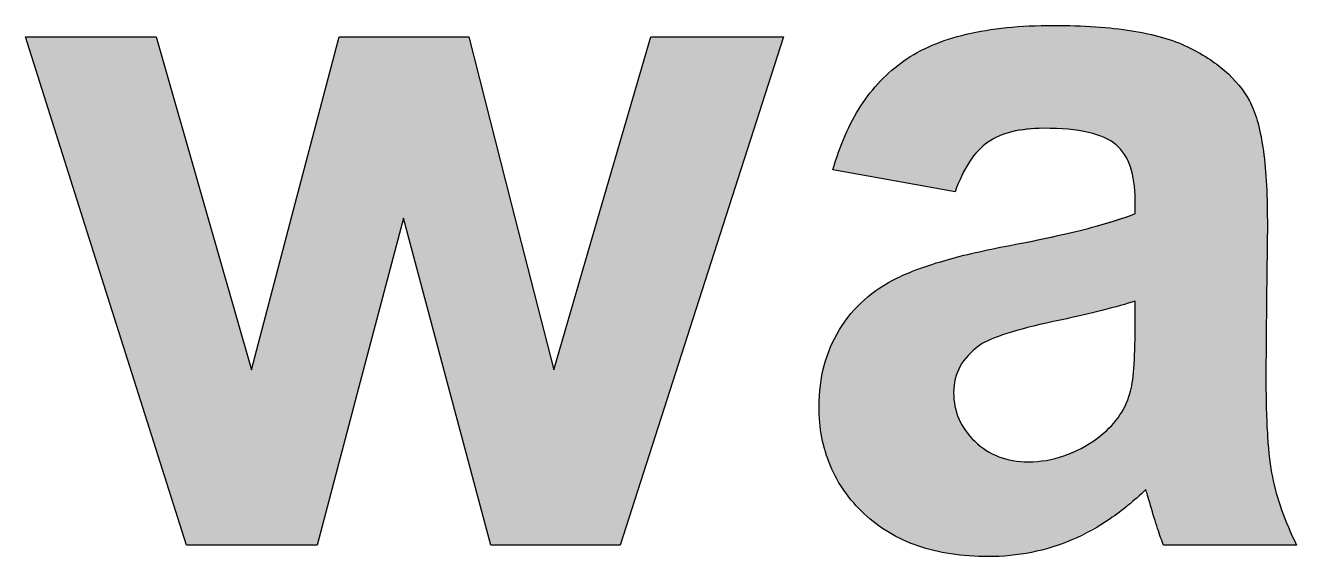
# Model space of a CAD drawing. Extents: x 13 to 340, y -87 to -13.
# Drawn here: x 162.5 to 247.2, y -67.6 to -32.1 of the extents above; entities that cross this region are included whole.
import ezdxf

# ---------------------------------------------------------------- set-up
doc = ezdxf.new("R2010")
doc.units = 0
doc.layers.add('LOGO', color=7, linetype='CONTINUOUS')

# ---------------------------------------------------------------- blocks, each defined once
blk = doc.blocks.new('*U3')
at = {"layer": 'LOGO', "color": 250}
for points in [[(229.554, -39.09), (229.355, -32.213), (229.554, -32.203)], [(229.958, -39.046), (229.554, -32.203), (229.958, -32.184)], [(230.376, -39), (229.958, -32.184), (230.376, -32.164)], [(230.554, -39.007), (230.376, -32.164), (230.554, -32.156)], [(230.376, -39), (230.376, -32.164), (230.554, -39.007)], [(230.929, -39.023), (230.554, -32.156), (230.929, -32.138)], [(230.554, -39.007), (230.554, -32.156), (230.929, -39.023)], [(231.015, -39.026), (230.929, -32.138), (231.015, -32.134)], [(230.929, -39.023), (230.929, -32.138), (231.015, -39.026)], [(231.015, -39.026), (231.015, -32.134), (231.143, -39.032)], [(231.143, -39.032), (231.143, -32.138), (231.725, -39.057)], [(231.725, -39.057), (231.725, -32.156), (232.007, -39.068)], [(232.007, -39.068), (232.007, -32.165), (232.26, -39.107)], [(232.26, -39.107), (232.26, -32.173), (232.3, -39.114)], [(232.3, -39.114), (232.3, -32.174), (232.869, -39.201)], [(232.869, -39.201), (232.869, -32.192), (233.082, -39.234)], [(233.082, -39.234), (233.082, -32.199), (233.354, -39.275)], [(166.848, -46.676), (166.848, -32.901), (167.854, -49.856)], [(167.854, -49.856), (167.854, -32.901), (171.207, -60.45)], [(171.207, -60.45), (171.207, -32.901), (173.219, -66.812)], [(183.405, -61.242), (181.937, -38.484), (183.405, -32.901)], [(187.685, -45.003), (187.685, -32.901), (187.731, -45.178)], [(187.731, -45.178), (187.731, -32.901), (190.606, -55.907)], [(190.606, -55.907), (190.606, -32.901), (192.059, -61.327)], [(192.059, -61.327), (192.059, -32.901), (193.528, -66.812)], [(204.192, -60.447), (202.149, -39.906), (204.192, -32.901)], [(224.373, -43.229), (224.192, -33.057), (224.373, -32.999)], [(224.4, -43.234), (224.373, -32.999), (224.4, -32.99)], [(224.373, -43.229), (224.373, -32.999), (224.4, -43.234)], [(224.46, -43.245), (224.4, -32.99), (224.46, -32.97)], [(224.4, -43.234), (224.4, -32.99), (224.46, -43.245)], [(224.469, -43.247), (224.46, -32.97), (224.469, -32.968)], [(224.46, -43.245), (224.46, -32.97), (224.469, -43.247)], [(224.482, -43.218), (224.469, -32.968), (224.482, -32.963)], [(224.619, -42.931), (224.482, -32.963), (224.619, -32.919)], [(224.724, -42.713), (224.619, -32.919), (224.724, -32.885)], [(224.812, -42.528), (224.724, -32.885), (224.812, -32.857)], [(225.058, -42.011), (224.812, -32.857), (225.058, -32.777)], [(225.163, -41.792), (225.058, -32.777), (225.163, -32.743)], [(225.219, -41.674), (225.163, -32.743), (225.219, -32.725)], [(225.36, -41.379), (225.219, -32.725), (225.36, -32.702)], [(225.427, -41.239), (225.36, -32.702), (225.427, -32.691)], [(225.717, -40.867), (225.427, -32.691), (225.717, -32.643)], [(225.778, -40.788), (225.717, -32.643), (225.778, -32.633)], [(226.002, -40.502), (225.778, -32.633), (226.002, -32.596)], [(226.129, -40.39), (226.002, -32.596), (226.129, -32.575)], [(226.141, -40.379), (226.129, -32.575), (226.141, -32.573)], [(226.528, -40.04), (226.141, -32.573), (226.528, -32.51)], [(226.641, -39.942), (226.528, -32.51), (226.641, -32.491)], [(226.672, -39.924), (226.641, -32.491), (226.672, -32.486)], [(226.865, -39.816), (226.672, -32.486), (226.865, -32.454)], [(226.94, -39.775), (226.865, -32.454), (226.94, -32.442)], [(227.375, -39.531), (226.94, -32.442), (227.375, -32.37)], [(227.377, -39.53), (227.375, -32.37), (227.377, -32.37)], [(227.758, -39.4), (227.377, -32.37), (227.758, -32.307)], [(227.913, -39.348), (227.758, -32.307), (227.913, -32.282)], [(227.925, -39.344), (227.913, -32.282), (227.925, -32.281)], [(228.135, -39.272), (227.925, -32.281), (228.135, -32.271)], [(228.245, -39.235), (228.135, -32.271), (228.245, -32.266)], [(228.317, -39.227), (228.245, -32.266), (228.317, -32.262)], [(229.308, -39.117), (228.317, -32.262), (229.308, -32.215)], [(229.355, -39.112), (229.308, -32.215), (229.355, -32.213)], [(233.354, -39.275), (233.354, -32.208), (233.825, -39.428)], [(233.825, -39.428), (233.825, -32.223), (233.985, -39.48)], [(233.985, -39.48), (233.985, -32.24), (234.248, -39.565)], [(234.248, -39.565), (234.248, -32.269), (234.417, -39.62)], [(234.417, -39.62), (234.417, -32.288), (234.729, -39.812)], [(234.729, -39.812), (234.729, -32.322), (234.798, -39.855)], [(234.798, -39.855), (234.798, -32.33), (235.198, -40.102)], [(235.198, -40.102), (235.198, -32.374), (235.333, -40.257)], [(235.333, -40.257), (235.333, -32.388), (235.757, -40.745)], [(235.757, -40.745), (235.757, -32.435), (235.798, -40.832)], [(235.798, -40.832), (235.798, -32.44), (236.124, -41.507)], [(236.124, -41.507), (236.124, -32.475), (236.156, -41.574)], [(236.156, -41.574), (236.156, -32.479), (236.251, -41.978)], [(236.251, -41.978), (236.251, -32.489), (236.277, -42.089)], [(236.277, -42.089), (236.277, -32.495), (236.387, -42.555)], [(236.387, -42.555), (236.387, -32.519), (236.395, -42.589)], [(236.395, -42.589), (236.395, -32.521), (236.453, -43.459)], [(236.453, -43.459), (236.453, -32.533), (236.475, -43.789)], [(237.178, -63.108), (237.178, -32.691), (237.305, -63.5)], [(237.305, -63.5), (237.305, -32.718), (237.498, -64.162)], [(237.498, -64.162), (237.498, -32.76), (237.968, -65.702)], [(237.968, -65.702), (237.968, -32.862), (238.295, -66.63)], [(238.295, -66.63), (238.295, -32.933), (238.359, -66.812)], [(222.933, -42.969), (221.99, -33.982), (222.933, -33.464)], [(223.643, -43.097), (222.933, -33.464), (223.643, -33.234)], [(222.933, -42.969), (222.933, -33.464), (223.643, -43.097)], [(224.192, -43.197), (223.643, -33.234), (224.192, -33.057)], [(223.643, -43.097), (223.643, -33.234), (224.192, -43.197)], [(224.192, -43.197), (224.192, -33.057), (224.373, -43.229)], [(221.053, -42.63), (220.621, -34.871), (221.053, -34.498)], [(221.99, -42.799), (221.053, -34.498), (221.99, -33.982)], [(221.053, -42.63), (221.053, -34.498), (221.99, -42.799)], [(221.99, -42.799), (221.99, -33.982), (222.933, -42.969)], [(220.066, -42.452), (219.5, -35.839), (220.066, -35.35)], [(220.397, -42.512), (220.066, -35.35), (220.397, -35.064)], [(220.066, -42.452), (220.066, -35.35), (220.397, -42.512)], [(220.621, -42.552), (220.397, -35.064), (220.621, -34.871)], [(220.397, -42.512), (220.397, -35.064), (220.621, -42.552)], [(220.621, -42.552), (220.621, -34.871), (221.053, -42.63)], [(219.452, -42.341), (218.422, -37.21), (219.452, -35.9)], [(219.5, -42.35), (219.452, -35.9), (219.5, -35.839)], [(219.452, -42.341), (219.452, -35.9), (219.5, -42.35)], [(219.5, -42.35), (219.5, -35.839), (220.066, -42.452)], [(218.418, -42.155), (218.194, -37.499), (218.418, -37.214)], [(218.422, -42.155), (218.418, -37.214), (218.422, -37.21)], [(218.418, -42.155), (218.418, -37.214), (218.422, -42.155)], [(218.422, -42.155), (218.422, -37.21), (219.452, -42.341)], [(218.194, -42.114), (217.529, -38.744), (218.194, -37.499)], [(218.194, -42.114), (218.194, -37.499), (218.418, -42.155)], [(181.937, -66.812), (180.483, -44.013), (181.937, -38.484)], [(217.529, -41.994), (217.136, -39.479), (217.529, -38.744)], [(217.529, -41.994), (217.529, -38.744), (218.194, -42.114)], [(217.098, -41.917), (216.773, -40.509), (217.098, -39.588)], [(217.136, -41.924), (217.098, -39.588), (217.136, -39.479)], [(217.098, -41.917), (217.098, -39.588), (217.136, -41.924)], [(217.136, -41.924), (217.136, -39.479), (217.529, -41.994)], [(202.149, -66.812), (200.951, -44.013), (202.149, -39.906)], [(216.773, -41.858), (216.326, -41.777), (216.773, -40.509)], [(216.773, -41.858), (216.773, -40.509), (217.098, -41.917)], [(180.483, -66.812), (177.578, -55.064), (180.483, -44.013)], [(200.951, -66.812), (197.838, -54.683), (200.951, -44.013)], [(235.757, -50.73), (235.333, -45.041), (235.757, -44.908)], [(235.798, -50.718), (235.757, -44.908), (235.798, -44.895)], [(236.124, -50.626), (235.798, -44.895), (236.124, -44.794)], [(236.156, -50.617), (236.124, -44.794), (236.156, -44.783)], [(236.251, -50.59), (236.156, -44.783), (236.251, -44.754)], [(236.277, -50.583), (236.251, -44.754), (236.277, -44.745)], [(236.387, -50.552), (236.277, -44.745), (236.387, -44.711)], [(236.395, -50.549), (236.387, -44.711), (236.395, -44.709)], [(236.453, -50.533), (236.395, -44.709), (236.453, -44.69)], [(236.475, -50.527), (236.453, -44.69), (236.475, -44.684)], [(233.082, -51.425), (232.869, -45.791), (233.082, -45.745)], [(233.354, -51.363), (233.082, -45.745), (233.354, -45.66)], [(233.825, -51.255), (233.354, -45.66), (233.825, -45.513)], [(233.985, -51.218), (233.825, -45.513), (233.985, -45.463)], [(234.248, -51.157), (233.985, -45.463), (234.248, -45.38)], [(234.417, -51.109), (234.248, -45.38), (234.417, -45.327)], [(234.729, -51.021), (234.417, -45.327), (234.729, -45.23)], [(234.798, -51.001), (234.729, -45.23), (234.798, -45.208)], [(235.198, -50.888), (234.798, -45.208), (235.198, -45.083)], [(235.333, -50.85), (235.198, -45.083), (235.333, -45.041)], [(229.308, -52.297), (228.317, -46.767), (229.308, -46.554)], [(229.355, -52.286), (229.308, -46.554), (229.355, -46.544)], [(229.554, -52.24), (229.355, -46.544), (229.554, -46.501)], [(229.958, -52.146), (229.554, -46.501), (229.958, -46.415)], [(230.376, -52.049), (229.958, -46.415), (230.376, -46.325)], [(230.554, -52.008), (230.376, -46.325), (230.554, -46.287)], [(230.929, -51.92), (230.554, -46.287), (230.929, -46.207)], [(231.015, -51.9), (230.929, -46.207), (231.015, -46.188)], [(231.143, -51.871), (231.015, -46.188), (231.143, -46.161)], [(231.725, -51.737), (231.143, -46.161), (231.725, -46.036)], [(232.007, -51.672), (231.725, -46.036), (232.007, -45.976)], [(232.26, -51.614), (232.007, -45.976), (232.26, -45.921)], [(232.3, -51.605), (232.26, -45.921), (232.3, -45.913)], [(232.869, -51.474), (232.3, -45.913), (232.869, -45.791)], [(225.36, -54.129), (225.219, -47.485), (225.36, -47.452)], [(225.427, -54.065), (225.36, -47.452), (225.427, -47.436)], [(225.717, -53.786), (225.427, -47.436), (225.717, -47.367)], [(225.778, -53.738), (225.717, -47.367), (225.778, -47.353)], [(226.002, -53.563), (225.778, -47.353), (226.002, -47.3)], [(226.129, -53.464), (226.002, -47.3), (226.129, -47.27)], [(226.141, -53.457), (226.129, -47.27), (226.141, -47.267)], [(226.528, -53.255), (226.141, -47.267), (226.528, -47.176)], [(226.641, -53.197), (226.528, -47.176), (226.641, -47.15)], [(226.672, -53.18), (226.641, -47.15), (226.672, -47.142)], [(226.865, -53.079), (226.672, -47.142), (226.865, -47.097)], [(226.94, -53.052), (226.865, -47.097), (226.94, -47.079)], [(227.375, -52.892), (226.94, -47.079), (227.375, -46.977)], [(227.377, -52.892), (227.375, -46.977), (227.377, -46.976)], [(227.758, -52.752), (227.377, -46.976), (227.758, -46.886)], [(227.913, -52.695), (227.758, -46.886), (227.913, -46.853)], [(227.925, -52.69), (227.913, -46.853), (227.925, -46.851)], [(228.135, -52.631), (227.925, -46.851), (228.135, -46.805)], [(228.245, -52.599), (228.135, -46.805), (228.245, -46.782)], [(228.317, -52.579), (228.245, -46.782), (228.317, -46.767)], [(222.933, -67.096), (221.99, -48.469), (222.933, -48.12)], [(223.643, -67.268), (222.933, -48.12), (223.643, -47.856)], [(222.933, -67.096), (222.933, -48.12), (223.643, -67.268)], [(224.192, -67.401), (223.643, -47.856), (224.192, -47.727)], [(223.643, -67.268), (223.643, -47.856), (224.192, -67.401)], [(224.373, -67.414), (224.192, -47.727), (224.373, -47.684)], [(224.192, -67.401), (224.192, -47.727), (224.373, -67.414)], [(224.4, -56.157), (224.373, -47.684), (224.4, -47.678)], [(224.46, -55.829), (224.4, -47.678), (224.46, -47.664)], [(224.469, -55.782), (224.46, -47.664), (224.469, -47.662)], [(224.482, -55.709), (224.469, -47.662), (224.482, -47.659)], [(224.619, -55.283), (224.482, -47.659), (224.619, -47.626)], [(224.724, -55.063), (224.619, -47.626), (224.724, -47.602)], [(224.812, -54.877), (224.724, -47.602), (224.812, -47.581)], [(225.058, -54.492), (224.812, -47.581), (225.058, -47.523)], [(225.163, -54.366), (225.058, -47.523), (225.163, -47.498)], [(225.219, -54.299), (225.163, -47.498), (225.219, -47.485)], [(220.397, -66.133), (220.066, -49.293), (220.397, -49.105)], [(220.621, -66.236), (220.397, -49.105), (220.621, -48.978)], [(220.397, -66.133), (220.397, -49.105), (220.621, -66.236)], [(221.053, -66.436), (220.621, -48.978), (221.053, -48.817)], [(220.621, -66.236), (220.621, -48.978), (221.053, -66.436)], [(221.99, -66.868), (221.053, -48.817), (221.99, -48.469)], [(221.053, -66.436), (221.053, -48.817), (221.99, -66.868)], [(221.99, -66.868), (221.99, -48.469), (222.933, -67.096)], [(219.452, -65.517), (218.422, -50.439), (219.452, -49.643)], [(219.5, -65.553), (219.452, -49.643), (219.5, -49.615)], [(219.452, -65.517), (219.452, -49.643), (219.5, -65.553)], [(220.066, -65.98), (219.5, -49.615), (220.066, -49.293)], [(219.5, -65.553), (219.5, -49.615), (220.066, -65.98)], [(220.066, -65.98), (220.066, -49.293), (220.397, -66.133)], [(218.194, -64.479), (217.529, -51.367), (218.194, -50.675)], [(218.418, -64.736), (218.194, -50.675), (218.418, -50.443)], [(218.194, -64.479), (218.194, -50.675), (218.418, -64.736)], [(218.422, -64.739), (218.418, -50.443), (218.422, -50.439)], [(218.418, -64.736), (218.418, -50.443), (218.422, -64.739)], [(218.422, -64.739), (218.422, -50.439), (219.452, -65.517)], [(217.529, -63.716), (217.136, -51.917), (217.529, -51.367)], [(217.529, -63.716), (217.529, -51.367), (218.194, -64.479)], [(216.773, -62.636), (216.326, -53.293), (216.773, -52.427)], [(217.098, -63.222), (216.773, -52.427), (217.098, -51.972)], [(216.773, -62.636), (216.773, -52.427), (217.098, -63.222)], [(217.136, -63.266), (217.098, -51.972), (217.136, -51.917)], [(217.098, -63.222), (217.098, -51.972), (217.136, -63.266)], [(217.136, -63.266), (217.136, -51.917), (217.529, -63.716)], [(236.475, -63.686), (236.453, -53.798), (236.475, -52.315)], [(216.326, -61.829), (216.172, -53.591), (216.326, -53.293)], [(216.326, -61.829), (216.326, -53.293), (216.773, -62.636)], [(216.155, -61.52), (215.743, -54.833), (216.155, -53.642)], [(216.172, -61.551), (216.155, -53.642), (216.172, -53.591)], [(216.155, -61.52), (216.155, -53.642), (216.172, -61.551)], [(216.172, -61.551), (216.172, -53.591), (216.326, -61.829)], [(236.453, -63.704), (236.395, -54.872), (236.453, -53.798)], [(177.578, -66.812), (177.562, -55.125), (177.578, -55.064)], [(197.838, -66.812), (197.709, -55.125), (197.838, -54.683)], [(215.743, -60.145), (215.589, -55.625), (215.743, -54.833)], [(215.743, -60.145), (215.743, -54.833), (216.155, -61.52)], [(236.387, -63.759), (236.277, -55.985), (236.387, -55.021)], [(236.395, -63.752), (236.387, -55.021), (236.395, -54.872)], [(215.589, -59.63), (215.486, -56.154), (215.589, -55.625)], [(215.589, -59.63), (215.589, -55.625), (215.743, -60.145)], [(215.486, -58.496), (215.4, -57.552), (215.486, -56.154)], [(215.486, -58.496), (215.486, -56.154), (215.589, -59.63)], [(224.373, -67.414), (224.373, -56.625), (224.4, -67.416)], [(236.124, -63.975), (235.798, -57.534), (236.124, -56.689)], [(236.156, -63.949), (236.124, -56.689), (236.156, -56.542)], [(236.251, -63.871), (236.156, -56.542), (236.251, -56.106)], [(236.277, -63.849), (236.251, -56.106), (236.277, -55.985)], [(224.4, -67.416), (224.4, -56.91), (224.46, -67.42)], [(224.46, -67.42), (224.46, -57.536), (224.469, -67.421)], [(224.469, -67.421), (224.469, -57.563), (224.482, -67.422)], [(224.482, -67.422), (224.482, -57.606), (224.619, -67.432)], [(235.757, -64.277), (235.333, -58.311), (235.757, -57.604)], [(235.798, -64.243), (235.757, -57.604), (235.798, -57.534)], [(224.619, -67.432), (224.619, -58.047), (224.724, -67.439)], [(224.724, -67.439), (224.724, -58.382), (224.812, -67.446)], [(235.198, -64.736), (234.798, -58.937), (235.198, -58.469)], [(235.333, -64.625), (235.198, -58.469), (235.333, -58.311)], [(224.812, -67.446), (224.812, -58.538), (225.058, -67.463)], [(225.058, -67.463), (225.058, -58.978), (225.163, -67.471)], [(225.163, -67.471), (225.163, -59.165), (225.219, -67.475)], [(225.219, -67.475), (225.219, -59.231), (225.36, -67.485)], [(234.417, -65.274), (234.248, -59.433), (234.417, -59.287)], [(234.729, -65.103), (234.417, -59.287), (234.729, -59.019)], [(234.798, -65.064), (234.729, -59.019), (234.798, -58.937)], [(225.36, -67.485), (225.36, -59.395), (225.427, -67.49)], [(225.427, -67.49), (225.427, -59.473), (225.717, -67.511)], [(225.717, -67.511), (225.717, -59.812), (225.778, -67.515)], [(225.778, -67.515), (225.778, -59.884), (226.002, -67.531)], [(226.002, -67.531), (226.002, -60.082), (226.129, -67.54)], [(233.354, -65.86), (233.082, -60.224), (233.354, -60.054)], [(233.825, -65.601), (233.354, -60.054), (233.825, -59.76)], [(233.985, -65.512), (233.825, -59.76), (233.985, -59.659)], [(234.248, -65.367), (233.985, -59.659), (234.248, -59.433)], [(226.129, -67.54), (226.129, -60.194), (226.141, -67.541)], [(226.141, -67.541), (226.141, -60.205), (226.528, -67.569)], [(226.528, -67.569), (226.528, -60.484), (226.641, -67.577)], [(226.641, -67.577), (226.641, -60.548), (226.672, -67.579)], [(231.725, -66.658), (231.143, -61.031), (231.725, -60.856)], [(232.007, -66.555), (231.725, -60.856), (232.007, -60.747)], [(232.26, -66.462), (232.007, -60.747), (232.26, -60.648)], [(232.3, -66.44), (232.26, -60.648), (232.3, -60.632)], [(232.869, -66.127), (232.3, -60.632), (232.869, -60.358)], [(233.082, -66.009), (232.869, -60.358), (233.082, -60.224)], [(229.554, -67.3), (229.355, -61.256), (229.554, -61.248)], [(229.958, -67.197), (229.554, -61.248), (229.958, -61.231)], [(230.376, -67.091), (229.958, -61.231), (230.376, -61.178)], [(230.554, -67.046), (230.376, -61.178), (230.554, -61.156)], [(230.929, -66.95), (230.554, -61.156), (230.929, -61.077)], [(231.015, -66.919), (230.929, -61.077), (231.015, -61.058)], [(231.143, -66.872), (231.015, -61.058), (231.143, -61.031)]]:
    blk.add_solid(points, dxfattribs=at)
at = {"layer": 'LOGO', "color": 250, "extrusion": (0, 0, -1)}
for points in [[(-229.554, -39.09), (-229.554, -32.203), (-229.958, -39.046)], [(-229.958, -39.046), (-229.958, -32.184), (-230.376, -39)], [(-231.143, -39.032), (-231.015, -32.134), (-231.143, -32.138)], [(-231.725, -39.057), (-231.143, -32.138), (-231.725, -32.156)], [(-232.007, -39.068), (-231.725, -32.156), (-232.007, -32.165)], [(-232.26, -39.107), (-232.007, -32.165), (-232.26, -32.173)], [(-232.3, -39.114), (-232.26, -32.173), (-232.3, -32.174)], [(-232.869, -39.201), (-232.3, -32.174), (-232.869, -32.192)], [(-233.082, -39.234), (-232.869, -32.192), (-233.082, -32.199)], [(-233.354, -39.275), (-233.082, -32.199), (-233.354, -32.208)], [(-166.848, -46.676), (-162.49, -32.901), (-166.848, -32.901)], [(-167.854, -49.856), (-166.848, -32.901), (-167.854, -32.901)], [(-171.207, -60.45), (-167.854, -32.901), (-171.207, -32.901)], [(-173.219, -66.812), (-171.207, -32.901), (-173.219, -39.939)], [(-183.405, -61.242), (-183.405, -32.901), (-184.811, -55.907)], [(-184.811, -55.907), (-183.405, -32.901), (-184.811, -32.901)], [(-184.811, -55.907), (-184.811, -32.901), (-187.685, -45.003)], [(-187.685, -45.003), (-184.811, -32.901), (-187.685, -32.901)], [(-187.731, -45.178), (-187.685, -32.901), (-187.731, -32.901)], [(-190.606, -55.907), (-187.731, -32.901), (-190.606, -32.901)], [(-192.059, -61.327), (-190.606, -32.901), (-192.059, -32.901)], [(-193.528, -66.812), (-192.059, -32.901), (-193.528, -38.68)], [(-204.192, -60.447), (-204.192, -32.901), (-207.593, -49.856)], [(-207.593, -49.856), (-204.192, -32.901), (-207.593, -32.901)], [(-207.593, -49.856), (-207.593, -32.901), (-208.615, -46.674)], [(-208.615, -46.674), (-207.593, -32.901), (-208.615, -32.901)], [(-208.615, -46.674), (-208.615, -32.901), (-213.037, -32.901)], [(-224.469, -43.247), (-224.469, -32.968), (-224.482, -43.218)], [(-224.482, -43.218), (-224.482, -32.963), (-224.619, -42.931)], [(-224.619, -42.931), (-224.619, -32.919), (-224.724, -42.713)], [(-224.724, -42.713), (-224.724, -32.885), (-224.812, -42.528)], [(-224.812, -42.528), (-224.812, -32.857), (-225.058, -42.011)], [(-225.058, -42.011), (-225.058, -32.777), (-225.163, -41.792)], [(-225.163, -41.792), (-225.163, -32.743), (-225.219, -41.674)], [(-225.219, -41.674), (-225.219, -32.725), (-225.36, -41.379)], [(-225.36, -41.379), (-225.36, -32.702), (-225.427, -41.239)], [(-225.427, -41.239), (-225.427, -32.691), (-225.717, -40.867)], [(-225.717, -40.867), (-225.717, -32.643), (-225.778, -40.788)], [(-225.778, -40.788), (-225.778, -32.633), (-226.002, -40.502)], [(-226.002, -40.502), (-226.002, -32.596), (-226.129, -40.39)], [(-226.129, -40.39), (-226.129, -32.575), (-226.141, -40.379)], [(-226.141, -40.379), (-226.141, -32.573), (-226.528, -40.04)], [(-226.528, -40.04), (-226.528, -32.51), (-226.641, -39.942)], [(-226.641, -39.942), (-226.641, -32.491), (-226.672, -39.924)], [(-226.672, -39.924), (-226.672, -32.486), (-226.865, -39.816)], [(-226.865, -39.816), (-226.865, -32.454), (-226.94, -39.775)], [(-226.94, -39.775), (-226.94, -32.442), (-227.375, -39.531)], [(-227.375, -39.531), (-227.375, -32.37), (-227.377, -39.53)], [(-227.377, -39.53), (-227.377, -32.37), (-227.758, -39.4)], [(-227.758, -39.4), (-227.758, -32.307), (-227.913, -39.348)], [(-227.913, -39.348), (-227.913, -32.282), (-227.925, -39.344)], [(-227.925, -39.344), (-227.925, -32.281), (-228.135, -39.272)], [(-228.135, -39.272), (-228.135, -32.271), (-228.245, -39.235)], [(-228.245, -39.235), (-228.245, -32.266), (-228.317, -39.227)], [(-228.317, -39.227), (-228.317, -32.262), (-229.308, -39.117)], [(-229.308, -39.117), (-229.308, -32.215), (-229.355, -39.112)], [(-229.355, -39.112), (-229.355, -32.213), (-229.554, -39.09)], [(-233.825, -39.428), (-233.354, -32.208), (-233.825, -32.223)], [(-233.985, -39.48), (-233.825, -32.223), (-233.985, -32.24)], [(-234.248, -39.565), (-233.985, -32.24), (-234.248, -32.269)], [(-234.417, -39.62), (-234.248, -32.269), (-234.417, -32.288)], [(-234.729, -39.812), (-234.417, -32.288), (-234.729, -32.322)], [(-234.798, -39.855), (-234.729, -32.322), (-234.798, -32.33)], [(-235.198, -40.102), (-234.798, -32.33), (-235.198, -32.374)], [(-235.333, -40.257), (-235.198, -32.374), (-235.333, -32.388)], [(-235.757, -40.745), (-235.333, -32.388), (-235.757, -32.435)], [(-235.798, -40.832), (-235.757, -32.435), (-235.798, -32.44)], [(-236.124, -41.507), (-235.798, -32.44), (-236.124, -32.475)], [(-236.156, -41.574), (-236.124, -32.475), (-236.156, -32.479)], [(-236.251, -41.978), (-236.156, -32.479), (-236.251, -32.489)], [(-236.277, -42.089), (-236.251, -32.489), (-236.277, -32.495)], [(-236.387, -42.555), (-236.277, -32.495), (-236.387, -32.519)], [(-236.395, -42.589), (-236.387, -32.519), (-236.395, -32.521)], [(-236.453, -43.459), (-236.395, -32.521), (-236.453, -32.533)], [(-236.475, -43.789), (-236.453, -32.533), (-236.475, -32.538)], [(-236.475, -63.686), (-236.475, -32.538), (-237.178, -63.108)], [(-237.178, -63.108), (-236.475, -32.538), (-237.178, -32.691)], [(-237.305, -63.5), (-237.178, -32.691), (-237.305, -32.718)], [(-237.498, -64.162), (-237.305, -32.718), (-237.498, -32.76)], [(-237.968, -65.702), (-237.498, -32.76), (-237.968, -32.862)], [(-238.295, -66.63), (-237.968, -32.862), (-238.295, -32.933)], [(-238.359, -66.812), (-238.295, -32.933), (-238.359, -32.957)], [(-238.359, -66.812), (-238.359, -32.957), (-239.956, -66.812)], [(-239.956, -66.812), (-238.359, -32.957), (-239.956, -33.555)], [(-239.956, -66.812), (-239.956, -33.555), (-241.315, -66.812)], [(-241.315, -66.812), (-239.956, -33.555), (-241.315, -34.314)], [(-241.315, -66.812), (-241.315, -34.314), (-242.458, -66.812)], [(-242.458, -66.812), (-241.315, -34.314), (-242.458, -35.168)], [(-242.458, -66.812), (-242.458, -35.168), (-242.798, -66.812)], [(-242.798, -66.812), (-242.458, -35.168), (-242.798, -35.518)], [(-242.798, -66.812), (-242.798, -35.518), (-243.383, -66.812)], [(-243.383, -66.812), (-242.798, -35.518), (-243.383, -36.118)], [(-243.383, -66.812), (-243.383, -36.118), (-244.09, -66.812)], [(-244.09, -66.812), (-243.383, -36.118), (-244.09, -37.164)], [(-244.09, -66.812), (-244.09, -37.164), (-244.614, -66.812)], [(-244.614, -66.812), (-244.09, -37.164), (-244.614, -38.486)], [(-181.937, -66.812), (-181.937, -38.484), (-183.405, -61.242)], [(-193.528, -66.812), (-193.528, -38.68), (-194.884, -66.812)], [(-194.884, -66.812), (-193.528, -38.68), (-194.884, -44.013)], [(-244.614, -66.812), (-244.614, -38.486), (-244.988, -66.812)], [(-244.988, -66.812), (-244.614, -38.486), (-244.988, -40.265)], [(-173.219, -66.812), (-173.219, -39.939), (-174.384, -66.812)], [(-174.384, -66.812), (-173.219, -39.939), (-174.384, -44.013)], [(-202.149, -66.812), (-202.149, -39.906), (-204.192, -60.447)], [(-244.988, -66.812), (-244.988, -40.265), (-245.192, -66.812)], [(-245.192, -66.812), (-244.988, -40.265), (-245.192, -42.297)], [(-245.192, -55.668), (-245.192, -42.297), (-245.212, -53.407)], [(-245.212, -53.407), (-245.192, -42.297), (-245.212, -42.501)], [(-245.212, -53.407), (-245.212, -42.501), (-245.239, -50.431)], [(-245.239, -50.431), (-245.212, -42.501), (-245.239, -43.47)], [(-174.384, -66.812), (-174.384, -44.013), (-177.562, -66.812)], [(-177.562, -66.812), (-174.384, -44.013), (-177.562, -55.125)], [(-180.483, -66.812), (-180.483, -44.013), (-181.937, -66.812)], [(-194.884, -66.812), (-194.884, -44.013), (-197.709, -66.812)], [(-197.709, -66.812), (-194.884, -44.013), (-197.709, -55.125)], [(-200.951, -66.812), (-200.951, -44.013), (-202.149, -66.812)], [(-245.239, -50.431), (-245.239, -43.47), (-245.287, -45.194)], [(-235.757, -50.73), (-235.757, -44.908), (-235.798, -50.718)], [(-235.798, -50.718), (-235.798, -44.895), (-236.124, -50.626)], [(-236.124, -50.626), (-236.124, -44.794), (-236.156, -50.617)], [(-236.156, -50.617), (-236.156, -44.783), (-236.251, -50.59)], [(-236.251, -50.59), (-236.251, -44.754), (-236.277, -50.583)], [(-236.277, -50.583), (-236.277, -44.745), (-236.387, -50.552)], [(-236.387, -50.552), (-236.387, -44.711), (-236.395, -50.549)], [(-236.395, -50.549), (-236.395, -44.709), (-236.453, -50.533)], [(-236.453, -50.533), (-236.453, -44.69), (-236.475, -50.527)], [(-233.082, -51.425), (-233.082, -45.745), (-233.354, -51.363)], [(-233.354, -51.363), (-233.354, -45.66), (-233.825, -51.255)], [(-233.825, -51.255), (-233.825, -45.513), (-233.985, -51.218)], [(-233.985, -51.218), (-233.985, -45.463), (-234.248, -51.157)], [(-234.248, -51.157), (-234.248, -45.38), (-234.417, -51.109)], [(-234.417, -51.109), (-234.417, -45.327), (-234.729, -51.021)], [(-234.729, -51.021), (-234.729, -45.23), (-234.798, -51.001)], [(-234.798, -51.001), (-234.798, -45.208), (-235.198, -50.888)], [(-235.198, -50.888), (-235.198, -45.083), (-235.333, -50.85)], [(-235.333, -50.85), (-235.333, -45.041), (-235.757, -50.73)], [(-229.308, -52.297), (-229.308, -46.554), (-229.355, -52.286)], [(-229.355, -52.286), (-229.355, -46.544), (-229.554, -52.24)], [(-229.554, -52.24), (-229.554, -46.501), (-229.958, -52.146)], [(-229.958, -52.146), (-229.958, -46.415), (-230.376, -52.049)], [(-230.376, -52.049), (-230.376, -46.325), (-230.554, -52.008)], [(-230.554, -52.008), (-230.554, -46.287), (-230.929, -51.92)], [(-230.929, -51.92), (-230.929, -46.207), (-231.015, -51.9)], [(-231.015, -51.9), (-231.015, -46.188), (-231.143, -51.871)], [(-231.143, -51.871), (-231.143, -46.161), (-231.725, -51.737)], [(-231.725, -51.737), (-231.725, -46.036), (-232.007, -51.672)], [(-232.007, -51.672), (-232.007, -45.976), (-232.26, -51.614)], [(-232.26, -51.614), (-232.26, -45.921), (-232.3, -51.605)], [(-232.3, -51.605), (-232.3, -45.913), (-232.869, -51.474)], [(-232.869, -51.474), (-232.869, -45.791), (-233.082, -51.425)], [(-225.36, -54.129), (-225.36, -47.452), (-225.427, -54.065)], [(-225.427, -54.065), (-225.427, -47.436), (-225.717, -53.786)], [(-225.717, -53.786), (-225.717, -47.367), (-225.778, -53.738)], [(-225.778, -53.738), (-225.778, -47.353), (-226.002, -53.563)], [(-226.002, -53.563), (-226.002, -47.3), (-226.129, -53.464)], [(-226.129, -53.464), (-226.129, -47.27), (-226.141, -53.457)], [(-226.141, -53.457), (-226.141, -47.267), (-226.528, -53.255)], [(-226.528, -53.255), (-226.528, -47.176), (-226.641, -53.197)], [(-226.641, -53.197), (-226.641, -47.15), (-226.672, -53.18)], [(-226.672, -53.18), (-226.672, -47.142), (-226.865, -53.079)], [(-226.865, -53.079), (-226.865, -47.097), (-226.94, -53.052)], [(-226.94, -53.052), (-226.94, -47.079), (-227.375, -52.892)], [(-227.375, -52.892), (-227.375, -46.977), (-227.377, -52.892)], [(-227.377, -52.892), (-227.377, -46.976), (-227.758, -52.752)], [(-227.758, -52.752), (-227.758, -46.886), (-227.913, -52.695)], [(-227.913, -52.695), (-227.913, -46.853), (-227.925, -52.69)], [(-227.925, -52.69), (-227.925, -46.851), (-228.135, -52.631)], [(-228.135, -52.631), (-228.135, -46.805), (-228.245, -52.599)], [(-228.245, -52.599), (-228.245, -46.782), (-228.317, -52.579)], [(-228.317, -52.579), (-228.317, -46.767), (-229.308, -52.297)], [(-224.373, -56.625), (-224.373, -47.684), (-224.4, -56.157)], [(-224.4, -56.157), (-224.4, -47.678), (-224.46, -55.829)], [(-224.46, -55.829), (-224.46, -47.664), (-224.469, -55.782)], [(-224.469, -55.782), (-224.469, -47.662), (-224.482, -55.709)], [(-224.482, -55.709), (-224.482, -47.659), (-224.619, -55.283)], [(-224.619, -55.283), (-224.619, -47.626), (-224.724, -55.063)], [(-224.724, -55.063), (-224.724, -47.602), (-224.812, -54.877)], [(-224.812, -54.877), (-224.812, -47.581), (-225.058, -54.492)], [(-225.058, -54.492), (-225.058, -47.523), (-225.163, -54.366)], [(-225.163, -54.366), (-225.163, -47.498), (-225.219, -54.299)], [(-225.219, -54.299), (-225.219, -47.485), (-225.36, -54.129)], [(-236.453, -63.704), (-236.453, -53.798), (-236.475, -63.686)], [(-177.578, -66.812), (-177.578, -55.064), (-180.483, -66.812)], [(-197.838, -66.812), (-197.838, -54.683), (-200.951, -66.812)], [(-236.387, -63.759), (-236.387, -55.021), (-236.395, -63.752)], [(-236.395, -63.752), (-236.395, -54.872), (-236.453, -63.704)], [(-177.562, -66.812), (-177.562, -55.125), (-177.578, -66.812)], [(-197.709, -66.812), (-197.709, -55.125), (-197.838, -66.812)], [(-245.192, -66.812), (-245.192, -55.668), (-245.212, -66.812)], [(-245.212, -66.812), (-245.192, -55.668), (-245.212, -56.404)], [(-224.4, -67.416), (-224.373, -56.625), (-224.4, -56.91)], [(-236.124, -63.975), (-236.124, -56.689), (-236.156, -63.949)], [(-236.156, -63.949), (-236.156, -56.542), (-236.251, -63.871)], [(-236.251, -63.871), (-236.251, -56.106), (-236.277, -63.849)], [(-236.277, -63.849), (-236.277, -55.985), (-236.387, -63.759)], [(-245.212, -66.812), (-245.212, -56.404), (-245.239, -66.812)], [(-245.239, -66.812), (-245.212, -56.404), (-245.239, -57.373)], [(-224.46, -67.42), (-224.4, -56.91), (-224.46, -57.536)], [(-224.469, -67.421), (-224.46, -57.536), (-224.469, -57.563)], [(-224.482, -67.422), (-224.469, -57.563), (-224.482, -57.606)], [(-224.619, -67.432), (-224.482, -57.606), (-224.619, -58.047)], [(-235.757, -64.277), (-235.757, -57.604), (-235.798, -64.243)], [(-235.798, -64.243), (-235.798, -57.534), (-236.124, -63.975)], [(-245.239, -66.812), (-245.239, -57.373), (-245.287, -66.812)], [(-245.287, -66.812), (-245.239, -57.373), (-245.287, -59.095)], [(-224.724, -67.439), (-224.619, -58.047), (-224.724, -58.382)], [(-224.812, -67.446), (-224.724, -58.382), (-224.812, -58.538)], [(-235.198, -64.736), (-235.198, -58.469), (-235.333, -64.625)], [(-235.333, -64.625), (-235.333, -58.311), (-235.757, -64.277)], [(-225.058, -67.463), (-224.812, -58.538), (-225.058, -58.978)], [(-225.163, -67.471), (-225.058, -58.978), (-225.163, -59.165)], [(-225.219, -67.475), (-225.163, -59.165), (-225.219, -59.231)], [(-225.36, -67.485), (-225.219, -59.231), (-225.36, -59.395)], [(-234.417, -65.274), (-234.417, -59.287), (-234.729, -65.103)], [(-234.729, -65.103), (-234.729, -59.019), (-234.798, -65.064)], [(-234.798, -65.064), (-234.798, -58.937), (-235.198, -64.736)], [(-245.287, -66.812), (-245.287, -59.095), (-245.3, -66.812)], [(-245.3, -66.812), (-245.287, -59.095), (-245.3, -59.552)], [(-225.427, -67.49), (-225.36, -59.395), (-225.427, -59.473)], [(-225.717, -67.511), (-225.427, -59.473), (-225.717, -59.812)], [(-225.778, -67.515), (-225.717, -59.812), (-225.778, -59.884)], [(-226.002, -67.531), (-225.778, -59.884), (-226.002, -60.082)], [(-226.129, -67.54), (-226.002, -60.082), (-226.129, -60.194)], [(-233.354, -65.86), (-233.354, -60.054), (-233.825, -65.601)], [(-233.825, -65.601), (-233.825, -59.76), (-233.985, -65.512)], [(-233.985, -65.512), (-233.985, -59.659), (-234.248, -65.367)], [(-234.248, -65.367), (-234.248, -59.433), (-234.417, -65.274)], [(-245.3, -66.812), (-245.3, -59.552), (-245.623, -66.812)], [(-245.623, -66.812), (-245.3, -59.552), (-245.623, -62.262)], [(-226.141, -67.541), (-226.129, -60.194), (-226.141, -60.205)], [(-226.528, -67.569), (-226.141, -60.205), (-226.528, -60.484)], [(-226.641, -67.577), (-226.528, -60.484), (-226.641, -60.548)], [(-226.672, -67.579), (-226.641, -60.548), (-226.672, -60.566)], [(-226.672, -67.579), (-226.672, -60.566), (-226.865, -67.57)], [(-226.865, -67.57), (-226.672, -60.566), (-226.865, -60.677)], [(-226.865, -67.57), (-226.865, -60.677), (-226.94, -67.566)], [(-226.94, -67.566), (-226.865, -60.677), (-226.94, -60.719)], [(-226.94, -67.566), (-226.94, -60.719), (-227.375, -67.546)], [(-227.375, -67.546), (-226.94, -60.719), (-227.375, -60.912)], [(-227.375, -67.546), (-227.375, -60.912), (-227.377, -67.546)], [(-227.377, -67.546), (-227.375, -60.912), (-227.377, -60.913)], [(-227.377, -67.546), (-227.377, -60.913), (-227.758, -67.527)], [(-227.758, -67.527), (-227.377, -60.913), (-227.758, -61.017)], [(-227.758, -67.527), (-227.758, -61.017), (-227.913, -67.52)], [(-227.913, -67.52), (-227.758, -61.017), (-227.913, -61.059)], [(-231.725, -66.658), (-231.725, -60.856), (-232.007, -66.555)], [(-232.007, -66.555), (-232.007, -60.747), (-232.26, -66.462)], [(-232.26, -66.462), (-232.26, -60.648), (-232.3, -66.44)], [(-232.3, -66.44), (-232.3, -60.632), (-232.869, -66.127)], [(-232.869, -66.127), (-232.869, -60.358), (-233.082, -66.009)], [(-233.082, -66.009), (-233.082, -60.224), (-233.354, -65.86)], [(-227.913, -67.52), (-227.913, -61.059), (-227.925, -67.519)], [(-227.925, -67.519), (-227.913, -61.059), (-227.925, -61.063)], [(-227.925, -67.519), (-227.925, -61.063), (-228.135, -67.509)], [(-228.135, -67.509), (-227.925, -61.063), (-228.135, -61.12)], [(-228.135, -67.509), (-228.135, -61.12), (-228.245, -67.493)], [(-228.245, -67.493), (-228.135, -61.12), (-228.245, -61.15)], [(-228.245, -67.493), (-228.245, -61.15), (-228.317, -67.483)], [(-228.317, -67.483), (-228.245, -61.15), (-228.317, -61.17)], [(-228.317, -67.483), (-228.317, -61.17), (-229.308, -67.336)], [(-229.308, -67.336), (-228.317, -61.17), (-229.308, -61.252)], [(-229.308, -67.336), (-229.308, -61.252), (-229.355, -67.329)], [(-229.355, -67.329), (-229.308, -61.252), (-229.355, -61.256)], [(-229.355, -67.329), (-229.355, -61.256), (-229.554, -67.3)], [(-229.554, -67.3), (-229.554, -61.248), (-229.958, -67.197)], [(-229.958, -67.197), (-229.958, -61.231), (-230.376, -67.091)], [(-230.376, -67.091), (-230.376, -61.178), (-230.554, -67.046)], [(-230.554, -67.046), (-230.554, -61.156), (-230.929, -66.95)], [(-230.929, -66.95), (-230.929, -61.077), (-231.015, -66.919)], [(-231.015, -66.919), (-231.015, -61.058), (-231.143, -66.872)], [(-231.143, -66.872), (-231.143, -61.031), (-231.725, -66.658)], [(-245.623, -66.812), (-245.623, -62.262), (-246.242, -66.812)], [(-246.242, -66.812), (-245.623, -62.262), (-246.242, -64.462)], [(-246.242, -66.812), (-246.242, -64.462), (-247.236, -66.812)]]:
    blk.add_solid(points, dxfattribs=at)
blk = doc.blocks.new('BLOCK_2')
at = {"layer": 'LOGO'}
for points, knots in [([(226.641, -39.942), (227.088, -39.628), (227.622, -39.392), (228.245, -39.235), (228.867, -39.078), (229.578, -39), (230.376, -39), (231.558, -39), (232.55, -39.091), (233.354, -39.275), (234.157, -39.459), (234.772, -39.734), (235.198, -40.102), (235.624, -40.469), (235.943, -40.959), (236.156, -41.574), (236.369, -42.189), (236.475, -42.927), (236.475, -43.789), (236.475, -43.789), (236.475, -44.236), (236.475, -44.236), (236.475, -44.236), (236.475, -44.684), (236.475, -44.684), (235.666, -45.024), (234.535, -45.378), (233.082, -45.745), (231.629, -46.112), (229.855, -46.493), (227.758, -46.886), (226.204, -47.185), (224.832, -47.508), (223.643, -47.856), (222.453, -48.205), (221.445, -48.579), (220.621, -48.978), (219.796, -49.377), (219.062, -49.864), (218.422, -50.439), (217.78, -51.014), (217.231, -51.676), (216.773, -52.427), (216.315, -53.177), (215.972, -53.979), (215.743, -54.833), (215.515, -55.688), (215.4, -56.594), (215.4, -57.552), (215.4, -59), (215.652, -60.322), (216.155, -61.52), (216.658, -62.717), (217.412, -63.789), (218.418, -64.736), (219.424, -65.684), (220.615, -66.395), (221.99, -66.868), (223.366, -67.342), (224.926, -67.579), (226.672, -67.579), (227.662, -67.579), (228.623, -67.486), (229.554, -67.3), (230.485, -67.113), (231.387, -66.834), (232.26, -66.462), (233.132, -66.089), (233.979, -65.623), (234.798, -65.064), (235.618, -64.506), (236.412, -63.854), (237.178, -63.108), (237.21, -63.193), (237.252, -63.324), (237.305, -63.5), (237.358, -63.676), (237.423, -63.896), (237.498, -64.162), (237.667, -64.747), (237.824, -65.261), (237.968, -65.702), (238.111, -66.144), (238.242, -66.514), (238.359, -66.812), (238.359, -66.812), (242.798, -66.812), (242.798, -66.812), (242.798, -66.812), (247.236, -66.812), (247.236, -66.812), (246.842, -66.004), (246.511, -65.22), (246.242, -64.462), (245.973, -63.703), (245.767, -62.97), (245.623, -62.262), (245.479, -61.555), (245.372, -60.65), (245.3, -59.552), (245.228, -58.453), (245.192, -57.158), (245.192, -55.668), (245.192, -55.668), (245.239, -50.431), (245.239, -50.431), (245.239, -50.431), (245.287, -45.194), (245.287, -45.194), (245.287, -43.246), (245.188, -41.603), (244.988, -40.265), (244.788, -38.926), (244.489, -37.893), (244.09, -37.164), (243.691, -36.435), (243.147, -35.77), (242.458, -35.168), (241.769, -34.567), (240.935, -34.029), (239.956, -33.555), (238.976, -33.082), (237.741, -32.726), (236.251, -32.489), (234.761, -32.252), (233.016, -32.134), (231.015, -32.134), (228.811, -32.134), (226.879, -32.331), (225.219, -32.725), (223.559, -33.119), (222.171, -33.71), (221.053, -34.498), (219.936, -35.285), (218.982, -36.286), (218.194, -37.499), (217.407, -38.712), (216.784, -40.139), (216.326, -41.777), (216.326, -41.777), (220.397, -42.512), (220.397, -42.512), (220.397, -42.512), (224.469, -43.247), (224.469, -43.247), (224.745, -42.459), (225.064, -41.79), (225.427, -41.239), (225.789, -40.688), (226.193, -40.256), (226.641, -39.942), (226.641, -39.942), (226.641, -39.942), (226.641, -39.942), (226.641, -39.942), (226.641, -39.942), (226.641, -39.942)], [0, 0, 0, 0, 1, 1, 1, 2, 2, 2, 3, 3, 3, 4, 4, 4, 5, 5, 5, 6, 6, 6, 7, 7, 7, 8, 8, 8, 9, 9, 9, 10, 10, 10, 11, 11, 11, 12, 12, 12, 13, 13, 13, 14, 14, 14, 15, 15, 15, 16, 16, 16, 17, 17, 17, 18, 18, 18, 19, 19, 19, 20, 20, 20, 21, 21, 21, 22, 22, 22, 23, 23, 23, 24, 24, 24, 25, 25, 25, 26, 26, 26, 27, 27, 27, 28, 28, 28, 29, 29, 29, 30, 30, 30, 31, 31, 31, 32, 32, 32, 33, 33, 33, 34, 34, 34, 35, 35, 35, 36, 36, 36, 37, 37, 37, 38, 38, 38, 39, 39, 39, 40, 40, 40, 41, 41, 41, 42, 42, 42, 43, 43, 43, 44, 44, 44, 45, 45, 45, 46, 46, 46, 47, 47, 47, 48, 48, 48, 49, 49, 49, 50, 50, 50, 51, 51, 51, 52, 52, 52, 52]), ([(181.937, -66.812), (181.937, -66.812), (184.811, -55.907), (184.811, -55.907), (184.811, -55.907), (187.685, -45.003), (187.685, -45.003), (187.685, -45.003), (190.606, -55.907), (190.606, -55.907), (190.606, -55.907), (193.528, -66.812), (193.528, -66.812), (193.528, -66.812), (197.838, -66.812), (197.838, -66.812), (197.838, -66.812), (202.149, -66.812), (202.149, -66.812), (202.149, -66.812), (207.593, -49.856), (207.593, -49.856), (207.593, -49.856), (213.037, -32.901), (213.037, -32.901), (213.037, -32.901), (208.615, -32.901), (208.615, -32.901), (208.615, -32.901), (204.192, -32.901), (204.192, -32.901), (204.192, -32.901), (200.951, -44.013), (200.951, -44.013), (200.951, -44.013), (197.709, -55.125), (197.709, -55.125), (197.709, -55.125), (194.884, -44.013), (194.884, -44.013), (194.884, -44.013), (192.059, -32.901), (192.059, -32.901), (192.059, -32.901), (187.731, -32.901), (187.731, -32.901), (187.731, -32.901), (183.405, -32.901), (183.405, -32.901), (183.405, -32.901), (180.483, -44.013), (180.483, -44.013), (180.483, -44.013), (177.562, -55.125), (177.562, -55.125), (177.562, -55.125), (174.384, -44.013), (174.384, -44.013), (174.384, -44.013), (171.207, -32.901), (171.207, -32.901), (171.207, -32.901), (166.848, -32.901), (166.848, -32.901), (166.848, -32.901), (162.49, -32.901), (162.49, -32.901), (162.49, -32.901), (167.854, -49.856), (167.854, -49.856), (167.854, -49.856), (173.219, -66.812), (173.219, -66.812), (173.219, -66.812), (177.578, -66.812), (177.578, -66.812), (177.578, -66.812), (181.937, -66.812), (181.937, -66.812), (181.937, -66.812), (181.937, -66.812), (181.937, -66.812), (181.937, -66.812), (181.937, -66.812), (181.937, -66.812)], [0, 0, 0, 0, 1, 1, 1, 2, 2, 2, 3, 3, 3, 4, 4, 4, 5, 5, 5, 6, 6, 6, 7, 7, 7, 8, 8, 8, 9, 9, 9, 10, 10, 10, 11, 11, 11, 12, 12, 12, 13, 13, 13, 14, 14, 14, 15, 15, 15, 16, 16, 16, 17, 17, 17, 18, 18, 18, 19, 19, 19, 20, 20, 20, 21, 21, 21, 22, 22, 22, 23, 23, 23, 24, 24, 24, 25, 25, 25, 26, 26, 26, 27, 27, 27, 28, 28, 28, 28]), ([(236.475, -52.315), (236.475, -53.391), (236.446, -54.292), (236.387, -55.021), (236.329, -55.75), (236.241, -56.307), (236.124, -56.689), (235.953, -57.275), (235.69, -57.815), (235.333, -58.311), (234.977, -58.805), (234.527, -59.255), (233.985, -59.659), (233.25, -60.191), (232.497, -60.591), (231.725, -60.856), (230.953, -61.123), (230.163, -61.256), (229.355, -61.256), (228.631, -61.256), (227.971, -61.142), (227.375, -60.912), (226.778, -60.684), (226.246, -60.341), (225.778, -59.884), (225.31, -59.426), (224.958, -58.926), (224.724, -58.382), (224.489, -57.839), (224.373, -57.254), (224.373, -56.625), (224.373, -55.986), (224.519, -55.404), (224.812, -54.877), (225.104, -54.351), (225.543, -53.879), (226.129, -53.464), (226.512, -53.209), (227.111, -52.951), (227.925, -52.69), (228.739, -52.43), (229.769, -52.166), (231.015, -51.9), (232.26, -51.635), (233.338, -51.387), (234.248, -51.157), (235.158, -50.929), (235.9, -50.718), (236.475, -50.527), (236.475, -50.527), (236.475, -51.421), (236.475, -51.421), (236.475, -51.421), (236.475, -52.315), (236.475, -52.315), (236.475, -52.315), (236.475, -52.315), (236.475, -52.315), (236.475, -52.315), (236.475, -52.315), (236.475, -52.315)], [0, 0, 0, 0, 1, 1, 1, 2, 2, 2, 3, 3, 3, 4, 4, 4, 5, 5, 5, 6, 6, 6, 7, 7, 7, 8, 8, 8, 9, 9, 9, 10, 10, 10, 11, 11, 11, 12, 12, 12, 13, 13, 13, 14, 14, 14, 15, 15, 15, 16, 16, 16, 17, 17, 17, 18, 18, 18, 19, 19, 19, 20, 20, 20, 20])]:
    blk.add_open_spline(points, degree=3, knots=knots, dxfattribs=at)
at = {"layer": 'LOGO', "color": 250}
blk.add_blockref('*U3', (0, 0), dxfattribs=at)

msp = doc.modelspace()

# ---------------------------------------------------------------- block references
at = {"layer": 'LOGO'}
msp.add_blockref('BLOCK_2', (0, 0), dxfattribs=at)

doc.saveas('drawing.dxf')
